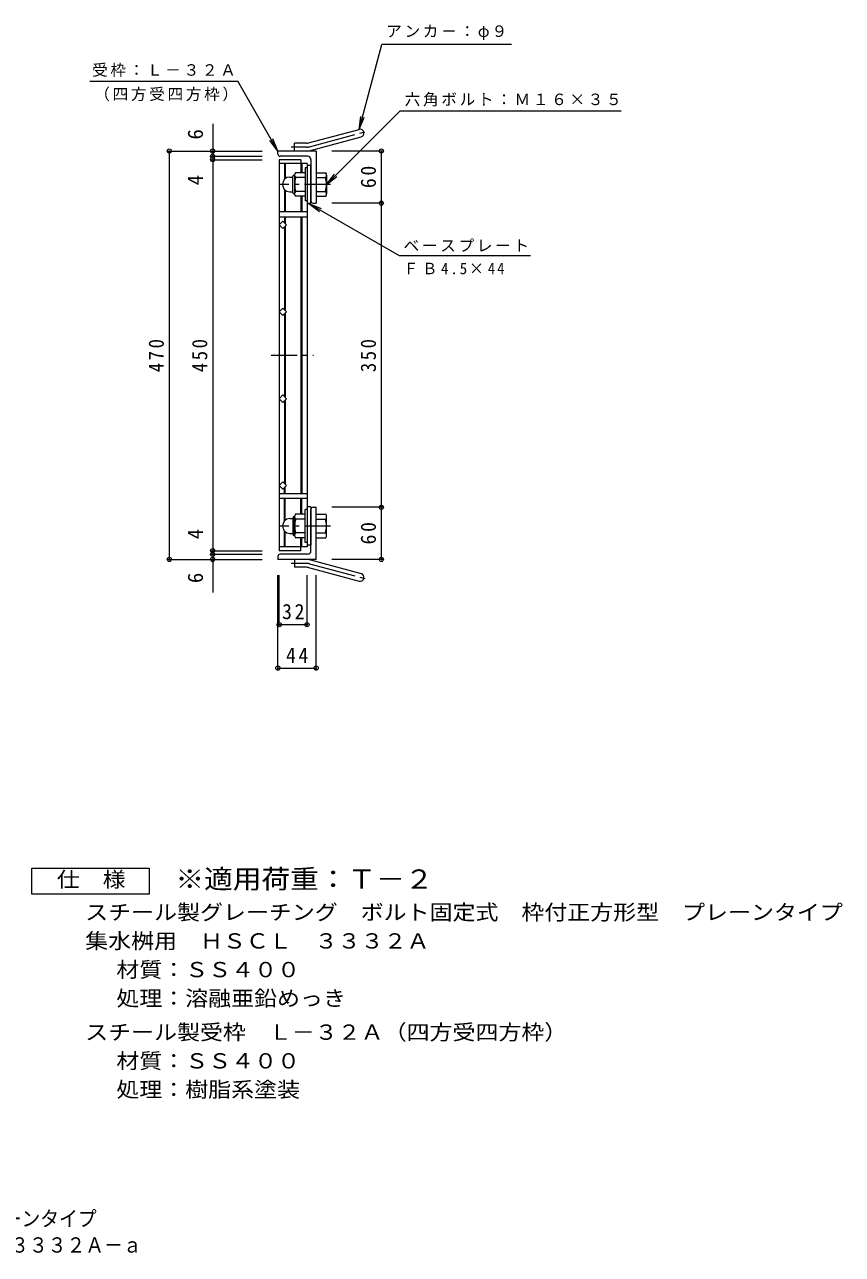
# Model space of a CAD drawing. Units: millimetres at full size, sheet at 1:6. Extents: x -849 to 1055, y -824 to 701.
# Drawn here: x 114 to 1055, y -824 to 591 of the extents above; entities that cross this region are included whole.
import ezdxf
from ezdxf.enums import TextEntityAlignment as Align

# ---------------------------------------------------------------- set-up
doc = ezdxf.new("R2010")
doc.units = ezdxf.units.MM
doc.header["$LTSCALE"] = 6
doc.header["$PDMODE"] = 32
doc.header["$PDSIZE"] = 4.8
doc.linetypes.add('CHAIN1', pattern=[8, 5, -1, 1, -1])
doc.linetypes.add('CHAIN2', pattern=[12, 9, -1, 1, -1])
for name, color, linetype, lineweight in [('E-1', 2, 'Continuous', 9), ('E-2', 3, 'Continuous', 9), ('E-4', 7, 'Continuous', 9), ('E-5', 7, 'Continuous', 9), ('F-5_F-5ﾚｲﾔ', 2, 'Continuous', 9)]:
    doc.layers.add(name, color=color, linetype=linetype, lineweight=lineweight)
doc.styles.add('ＭＳ ゴシック', font='')
doc.styles.get('ＭＳ ゴシック').set_extended_font_data('MS Gothic')

msp = doc.modelspace()

# ---------------------------------------------------------------- linework, layer by layer
at = {"layer": 'E-1'}
for p, q in [((436.866, 426.446), (436.866, 388.446)), ((439.166, 426.446), (436.866, 426.446)), ((419.356, 415.946), (422.866, 415.946)), ((422.866, 398.246), (422.866, 416.646)), ((424.666, 418.446), (424.866, 418.446)), ((424.866, 418.196), (424.866, 396.696)), ((436.866, 420.946), (425.905, 420.946)), ((436.866, 415.446), (425.905, 415.446)), ((449.666, 420.946), (460.628, 420.946)), ((449.666, 415.446), (460.628, 415.446)), ((461.866, 418.446), (461.666, 418.446)), ((461.666, 418.196), (461.666, 396.696)), ((419.366, 398.946), (422.866, 398.946)), ((424.666, 396.446), (424.866, 396.446)), ((436.866, 399.446), (425.905, 399.446)), ((449.666, 399.446), (460.628, 399.446)), ((461.866, 396.446), (461.666, 396.446)), ((436.866, 393.946), (425.905, 393.946)), ((439.166, 388.446), (436.866, 388.446)), ((449.666, 393.946), (460.628, 393.946)), ((436.866, -4.555), (436.866, 33.445)), ((439.166, 33.445), (436.866, 33.445)), ((419.366, 22.945), (422.866, 22.945)), ((422.866, 23.645), (422.866, 5.245)), ((424.666, 25.445), (424.866, 25.445)), ((424.866, 3.695), (424.866, 25.195)), ((436.866, 27.945), (425.905, 27.945)), ((436.866, 22.445), (425.905, 22.445)), ((449.666, 27.945), (460.628, 27.945)), ((449.666, 22.445), (460.628, 22.445)), ((461.866, 25.445), (461.666, 25.445)), ((461.666, 3.695), (461.666, 25.195)), ((419.356, 5.945), (422.866, 5.945)), ((424.666, 3.445), (424.866, 3.445)), ((436.866, 6.445), (425.905, 6.445)), ((436.866, 0.945), (425.905, 0.945)), ((449.666, 6.445), (460.628, 6.445)), ((449.666, 0.945), (460.628, 0.945)), ((461.866, 3.445), (461.666, 3.445)), ((439.166, -4.555), (436.866, -4.555))]:
    msp.add_line(p, q, dxfattribs=at)
at = {"layer": 'E-1', "linetype": 'CHAIN1'}
for p, q in [((466.172, 407.446), (407.565, 407.446)), ((466.172, 14.445), (407.565, 14.445))]:
    msp.add_line(p, q, dxfattribs=at)
at = {"layer": 'E-1'}
for centre, radius, start, end in [((419.356, 407.456), 8.49, 90, 180), ((424.666, 416.646), 1.8, 90, 180), ((429.026, 418.196), 4.16, 138.61835, 221.37988), ((448.866, 407.446), 24, 160.52881, 199.47119), ((437.666, 407.446), 24, 340.52881, 19.47119), ((457.506, 418.196), 4.16, 318.62012, 41.38165), ((419.366, 407.446), 8.5, 180, 270), ((424.666, 398.246), 1.8, 180, 270), ((429.026, 396.696), 4.16, 138.62012, 221.38165), ((457.506, 396.696), 4.16, 318.61835, 41.37988), ((419.366, 14.445), 8.5, 90, 180), ((419.356, 14.435), 8.49, 180, 270), ((424.666, 23.645), 1.8, 90, 180), ((429.026, 25.195), 4.16, 138.61835, 221.37988), ((448.866, 14.445), 24, 160.52881, 199.47119), ((437.666, 14.445), 24, 340.52881, 19.47119), ((457.506, 25.195), 4.16, 318.62012, 41.38165), ((424.666, 5.245), 1.8, 180, 270), ((429.026, 3.695), 4.16, 138.62012, 221.38165), ((457.506, 3.695), 4.16, 318.61835, 41.37988)]:
    msp.add_arc(centre, radius, start, end, dxfattribs=at)
at = {"layer": 'E-2'}
for p, q in [((432.166, 435.946), (407.166, 435.946)), ((407.166, 435.946), (407.166, -14.055)), ((439.166, 431.446), (407.166, 431.446)), ((413.166, 431.446), (413.166, 413.431)), ((414.166, 431.446), (414.166, 414.175)), ((432.166, 435.946), (432.166, 431.446)), ((432.166, 431.446), (432.166, 420.946)), ((433.166, 431.446), (433.166, 420.946)), ((439.166, 431.446), (439.166, -9.555)), ((443.666, 429.446), (439.166, 429.446)), ((443.666, 385.446), (443.666, 429.446)), ((413.166, 401.632), (413.166, 375.946)), ((414.166, 400.722), (414.166, 375.946)), ((432.166, 393.946), (432.166, 375.946)), ((433.166, 393.946), (433.166, 375.946)), ((443.666, 385.446), (439.166, 385.446)), ((439.166, 375.946), (407.166, 375.946)), ((439.166, 369.946), (407.166, 369.946)), ((413.166, 369.946), (413.166, 363.431)), ((414.166, 369.946), (414.166, 362.431)), ((432.166, 369.946), (432.166, 51.945)), ((433.166, 369.946), (433.166, 51.945)), ((413.166, 358.46), (413.166, 263.431)), ((414.166, 359.46), (414.166, 262.431)), ((407.166, 260.946), (411.409, 265.188)), ((411.409, 256.703), (407.166, 260.946)), ((411.409, 265.188), (415.652, 260.946)), ((415.652, 260.946), (411.409, 256.703)), ((413.166, 258.46), (413.166, 163.431)), ((414.166, 259.46), (414.166, 162.431)), ((407.166, 160.946), (411.409, 165.188)), ((411.409, 156.703), (407.166, 160.946)), ((411.409, 165.188), (415.652, 160.946)), ((415.652, 160.946), (411.409, 156.703)), ((413.166, 158.46), (413.166, 63.431)), ((414.166, 159.46), (414.166, 62.431)), ((411.409, 65.188), (415.652, 60.946)), ((415.652, 60.946), (411.409, 56.703)), ((413.166, 51.945), (413.166, 58.46)), ((414.166, 51.945), (414.166, 59.46)), ((407.166, 51.945), (439.166, 51.945)), ((439.166, 45.945), (407.166, 45.945)), ((413.166, 20.26), (413.166, 45.945)), ((414.166, 21.169), (414.166, 45.945)), ((432.166, 27.945), (432.166, 45.945)), ((433.166, 27.945), (433.166, 45.945)), ((443.666, 36.445), (439.166, 36.445)), ((443.666, 36.445), (443.666, -7.555)), ((413.166, -9.555), (413.166, 8.46)), ((414.166, -9.555), (414.166, 7.716)), ((432.166, -9.555), (432.166, 0.945)), ((433.166, -9.555), (433.166, 0.945)), ((439.166, -9.555), (407.166, -9.555)), ((432.166, -14.055), (407.166, -14.055)), ((432.166, -14.055), (432.166, -9.555)), ((443.666, -7.555), (439.166, -7.555))]:
    msp.add_line(p, q, dxfattribs=at)
at = {"layer": 'E-2', "linetype": 'CHAIN1'}
msp.add_line((397.995, 210.946), (446.435, 210.946), dxfattribs=at)
at = {"layer": 'E-2'}
msp.add_lwpolyline([(415.652, 360.946), (411.409, 356.703), (407.166, 360.946), (411.409, 365.188)], close=True, dxfattribs=at)
msp.add_lwpolyline([(411.409, 65.188), (407.166, 60.946), (411.409, 56.703)], dxfattribs=at)
at = {"layer": 'E-4'}
for p, q in [((330.666, 477.305), (330.666, 439.946)), ((278.866, 445.946), (387.666, 445.946)), ((280.666, 445.946), (280.666, -24.055)), ((328.866, 439.946), (387.666, 439.946)), ((330.666, 439.946), (330.666, 435.946)), ((526.466, 445.946), (467.666, 445.946)), ((524.666, 385.946), (524.666, 445.946)), ((328.866, 435.946), (387.666, 435.946)), ((330.666, 435.946), (330.666, -14.055)), ((526.466, 385.946), (467.666, 385.946)), ((524.666, 35.945), (524.666, 385.946)), ((526.466, 35.945), (467.666, 35.945)), ((524.666, -24.055), (524.666, 35.945)), ((328.866, -14.055), (387.666, -14.055)), ((330.666, -14.055), (330.666, -18.055)), ((278.866, -24.055), (387.666, -24.055)), ((328.866, -18.055), (387.666, -18.055)), ((330.666, -18.055), (330.666, -62.219)), ((526.466, -24.055), (467.666, -24.055)), ((405.666, -150.855), (405.666, -42.055)), ((407.166, -100.855), (407.166, -42.055)), ((439.166, -100.855), (439.166, -42.055)), ((449.666, -150.855), (449.666, -42.055)), ((407.166, -99.055), (439.166, -99.055)), ((405.666, -149.055), (449.666, -149.055))]:
    msp.add_line(p, q, dxfattribs=at)
at = {"layer": 'E-4', "color": 2}
for p, q in [((440.811, 455.253), (499.002, 470.845)), ((424.666, 445.946), (424.666, 454.946)), ((438.481, 454.946), (424.666, 454.946)), ((443.14, 446.559), (501.331, 462.151)), ((405.666, 442.446), (405.666, 445.946)), ((449.666, 445.946), (405.666, 445.946)), ((439.666, 439.946), (408.166, 439.946)), ((449.666, 445.946), (449.666, 385.946)), ((443.666, 435.946), (443.666, 388.446)), ((446.166, 385.946), (449.666, 385.946)), ((443.666, -14.055), (443.666, 33.445)), ((446.166, 35.945), (449.666, 35.945)), ((449.666, -24.055), (449.666, 35.945)), ((405.666, -20.555), (405.666, -24.055)), ((449.666, -24.055), (405.666, -24.055)), ((439.666, -18.055), (408.166, -18.055)), ((424.666, -24.055), (424.666, -33.055)), ((443.14, -24.668), (501.331, -40.26)), ((438.481, -33.055), (424.666, -33.055)), ((440.811, -33.361), (499.002, -48.954))]:
    msp.add_line(p, q, dxfattribs=at)
at = {"layer": 'E-4', "color": 2, "linetype": 'CHAIN2'}
for p, q in [((441.975, 450.906), (507.142, 468.367)), ((438.481, 450.446), (420.861, 450.446)), ((438.481, -28.555), (420.861, -28.555)), ((441.975, -29.015), (507.142, -46.476))]:
    msp.add_line(p, q, dxfattribs=at)
at = {"layer": 'E-4', "color": 2}
for centre, radius, start, end in [((500.166, 466.498), 4.5, 285.00014, 104.99991), ((438.481, 463.946), 9, 270, 285.00002), ((408.166, 442.446), 2.5, 180, 270), ((438.481, 463.946), 18, 270, 285), ((439.666, 435.946), 4, 0, 90), ((446.166, 388.446), 2.5, 180, 270), ((446.166, 33.445), 2.5, 90, 180), ((439.666, -14.055), 4, 270, 0), ((408.166, -20.555), 2.5, 90, 180), ((438.481, -42.055), 18, 75, 90), ((438.481, -42.055), 9, 74.99998, 90), ((500.166, -44.607), 4.5, 255.00009, 74.99986)]:
    msp.add_arc(centre, radius, start, end, dxfattribs=at)
at = {"layer": 'E-4', "color": 2, "linetype": 'CHAIN2'}
for centre, start, end in [((438.481, 463.946), 270, 284.99995), ((438.481, -42.055), 75.00005, 90)]:
    msp.add_arc(centre, 13.5, start, end, dxfattribs=at)
at = {"layer": 'E-4'}
for p in [(280.666, 445.946), (330.666, 445.946), (330.666, 439.946), (524.666, 445.946), (330.666, 435.946), (524.666, 385.946), (524.666, 35.945), (330.666, -14.055), (280.666, -24.055), (330.666, -18.055), (330.666, -24.055), (524.666, -24.055), (407.166, -99.055), (439.166, -99.055), (405.666, -149.055), (449.666, -149.055)]:
    msp.add_point(p, dxfattribs=at)
at = {"layer": 'E-5'}
for p, q in [((499.002, 470.845), (525.205, 568.639)), ((674.205, 568.639), (525.205, 568.639)), ((189.372, 526.13), (359.372, 526.13)), ((405.666, 445.946), (359.372, 526.13)), ((461.666, 407.446), (546.458, 492.238)), ((499.002, 470.845), (500.959, 485.716)), ((499.002, 470.845), (504.742, 484.703)), ((546.458, 492.238), (800.458, 492.238)), ((405.666, 445.946), (396.535, 457.846)), ((405.666, 445.946), (399.926, 459.804)), ((461.666, 407.446), (470.798, 419.346)), ((461.666, 407.446), (473.567, 416.578)), ((441.416, 385.446), (545.195, 325.529)), ((441.416, 385.446), (455.275, 379.706)), ((441.416, 385.446), (453.317, 376.315)), ((545.195, 325.529), (696.055, 325.529))]:
    msp.add_line(p, q, dxfattribs=at)
at = {"layer": 'F-5_F-5ﾚｲﾔ'}
msp.add_lwpolyline([(122.739, -409.313), (122.739, -379.313), (257.739, -379.313), (257.739, -409.313)], close=True, dxfattribs=at)

# ---------------------------------------------------------------- texts
at = {"layer": 'E-4', "color": 2, "style": 'ＭＳ ゴシック'}
for s, p in [('6', (324.666, 459.116)), ('4', (324.666, 406.446)), ('4', (324.666, -0.831)), ('6', (324.666, -51.285))]:
    msp.add_text(s, height=17.6, rotation=90, dxfattribs=at).set_placement(p, align=Align.BOTTOM_LEFT)
at = {"layer": 'E-4', "color": 2, "char_height": 17.6, "attachment_point": 7, "rotation": 90, "style": 'ＭＳ ゴシック'}
for s, insert in [('\\T1.27;\\W0.95;60', (518.666, 403.196)), ('\\T1.27;\\W0.9;470', (274.666, 191.446)), ('\\T1.27;\\W0.9;450', (324.666, 191.446)), ('\\T1.27;\\W0.9;350', (518.666, 191.446)), ('\\T1.27;\\W0.95;60', (518.666, -6.805))]:
    msp.add_mtext(s, dxfattribs=dict(at, insert=insert))
at = {"layer": 'E-4', "color": 2, "char_height": 17.6, "attachment_point": 7, "style": 'ＭＳ ゴシック'}
for s, insert in [('\\T1.27;\\W0.95;32', (410.416, -93.055)), ('\\T1.27;\\W0.95;44', (414.916, -143.055))]:
    msp.add_mtext(s, dxfattribs=dict(at, insert=insert))
at = {"layer": 'E-5', "char_height": 13.2, "attachment_point": 7, "style": 'ＭＳ ゴシック'}
for s, insert in [('\\T1.17;アンカ－：φ９', (530.205, 573.639)), ('\\T1.17;受枠：Ｌ－３２Ａ', (191.872, 531.13)), ('\\T1.17;（四方受四方枠）', (194.372, 503.13)), ('\\T1.17;六角ボルト：Ｍ１６×３５', (551.458, 497.238)), ('\\T1.17;ベースプレート', (550.195, 329.887)), ('\\T1.26;\\W0.95;ＦＢ4.5×44', (550.195, 303.918))]:
    msp.add_mtext(s, dxfattribs=dict(at, insert=insert))
at = {"layer": 'F-5_F-5ﾚｲﾔ', "style": 'ＭＳ ゴシック'}
for s, width, p in [('仕\u3000様', 1.1, (151.239, -406.313)), ('スチール製グレーチング\u3000ボルト固定式\u3000枠付正方形型\u3000プレーンタイプ', 1.1, (183.993, -444.065)), ('集水桝用\u3000ＨＳＣＬ\u3000３３３２Ａ', 1.1, (183.993, -477.065)), ('材質：ＳＳ４００', 1.1, (219.82, -510.065)), ('処理：溶融亜鉛めっき', 1.1, (219.82, -543.065)), ('スチール製受枠\u3000Ｌ－３２Ａ（四方受四方枠）', 1.1, (183.993, -582.065)), ('材質：ＳＳ４００', 1.1, (219.82, -615.065)), ('処理：樹脂系塗装', 1.1, (219.82, -648.065)), ('スチール製グレーチング\u3000ボルト固定式\u3000枠付正方形型\u3000プレーンタイプ', 0.9, (-515.905, -796.619)), ('集水桝用\u3000クッションなし\u3000ＨＳＣＬ\u3000３３３２Ａ－ａ', 0.9, (-291.187, -826.942))]:
    msp.add_text(s, height=17.6, dxfattribs=dict(at, width=width)).set_placement(p, align=Align.BOTTOM_LEFT)
at = {"layer": 'F-5_F-5ﾚｲﾔ', "color": 3, "style": 'ＭＳ ゴシック', "width": 1.1}
msp.add_text('※適用荷重：Ｔ－２', height=21.99, dxfattribs=at).set_placement((287.739, -409.313), align=Align.BOTTOM_LEFT)

doc.saveas('drawing.dxf')
